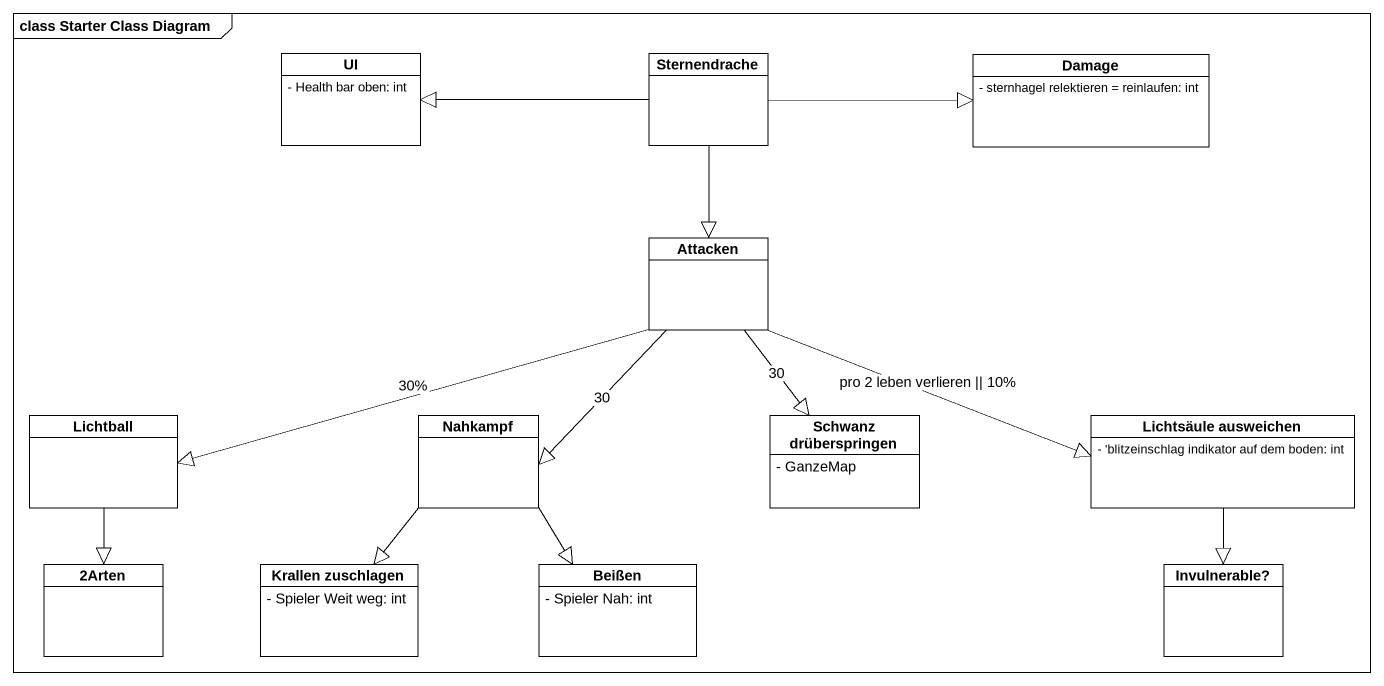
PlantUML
@startuml
mainframe class Starter Class Diagram
hide circle
hide empty members
skinparam classAttributeIconSize 0
class UI {
  - Health bar oben: int
}
class Sternendrache
class Damage {
  - sternhagel relektieren = reinlaufen: int
}
class Attacken
class Lichtball
class Nahkampf
class "Schwanz drüberspringen" as Schwanz_drüberspringen {
  - GanzeMap
}
class "Lichtsäule ausweichen" as Lichtsäule_ausweichen {
  - 'blitzeinschlag indikator auf dem boden: int
}
class "2Arten" as c2Arten
class "Krallen zuschlagen" as Krallen_zuschlagen {
  - Spieler Weit weg: int
}
class Beißen {
  - Spieler Nah: int
}
class "Invulnerable?" as Invulnerable
Sternendrache -left-|> UI
Sternendrache -right-|> Damage
Sternendrache --|> Attacken
Attacken -left-|> Lichtball : 30%
Attacken --|> Nahkampf : 30
Attacken --|> Schwanz_drüberspringen : 30
Attacken -right-|> Lichtsäule_ausweichen : pro 2 leben verlieren || 10%
Lichtball --|> c2Arten
Nahkampf --|> Krallen_zuschlagen
Nahkampf --|> Beißen
Lichtsäule_ausweichen --|> Invulnerable
@enduml
